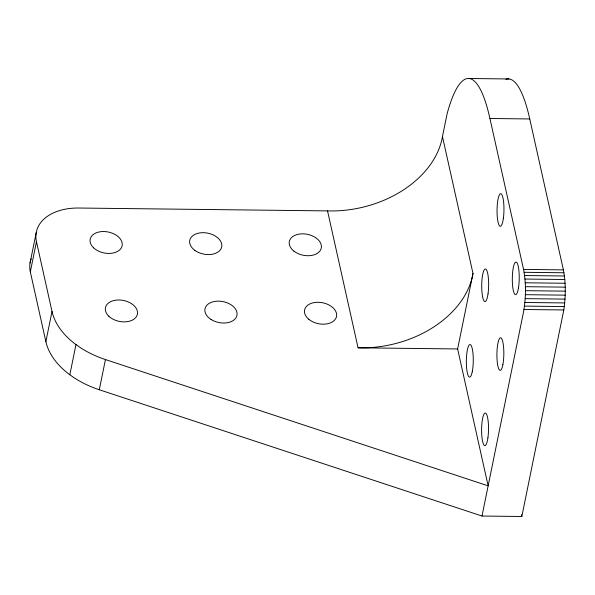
<?xml version="1.0" encoding="UTF-8"?>
<svg xmlns="http://www.w3.org/2000/svg" width="595" height="595" viewBox="0 0 595 595"><rect width="100%" height="100%" fill="white"/><g stroke="black" fill="none" stroke-linecap="round" stroke-linejoin="round"><path stroke-width="0.89" d="M31.193 258.81A50.947 33.357 11.5 0 0 30.323 271.87L45.874 341.642A79.254 51.891 11.5 0 0 68.611 373.861L74.011 377.699A79.254 51.891 11.5 0 0 99.298 389.755L482.002 516.036L523.399 312.568C526.01 298.37 526.218 283.622 523.563 269.416L489.923 118.494A154.432 32.762 -89.3 0 0 447.098 113.838L442.464 136.575L472.988 273.477L457.629 348.953L488.145 485.847L105.441 359.566A79.254 51.891 11.5 0 1 80.154 347.502L74.754 343.672A79.254 51.891 11.5 0 1 52.018 311.453L36.459 241.682A50.947 33.357 11.5 0 1 78.614 208.027L327.54 210.898A99.387 72.099 -12.6 0 0 442.464 136.575M482.002 516.036L521.83 516.497L563.807 309.958C565.733 296.704 565.927 283.056 563.391 269.877L529.751 118.955A154.432 32.762 -89.3 0 0 505.817 79.321M30.04 263.027L36.183 232.838M30.323 271.87L36.459 241.682M45.874 341.642L52.018 311.453M69.846 374.731L75.981 344.542M99.298 389.755L105.441 359.566M469.105 78.503L508.933 78.964M489.923 118.494L529.751 118.955M523.563 269.416L563.391 269.877M524.121 272.302L563.948 272.763M524.589 275.53L564.417 275.991M524.961 279.048L564.789 279.509M525.229 282.789L565.057 283.25M525.378 286.686L565.205 287.147M525.422 290.68L565.25 291.141M525.348 294.689L565.176 295.15M525.169 298.638L564.997 299.099M524.872 302.476L564.7 302.929M524.478 306.113L564.305 306.574M523.979 309.497L563.807 309.958M327.54 210.898L358.056 347.8L457.629 348.953M521.428 514.682L521.83 516.497M472.988 273.477A99.387 72.099 -12.6 0 1 358.056 347.8M503.385 218.261A16.303 3.458 -89.3 0 0 500.707 193.687A16.303 3.458 -89.3 0 0 497.398 218.015A16.303 3.458 -89.3 0 0 503.385 218.261M293.989 251.179A16.303 10.673 11.5 0 0 320.898 249.283A16.303 10.673 11.5 0 0 301.018 233.88A16.303 10.673 11.5 0 0 293.989 251.179M308.79 319.262A16.303 10.673 11.5 0 0 335.982 318.132A16.303 10.673 11.5 0 0 316.904 302.297A16.303 10.673 11.5 0 0 308.79 319.262M211.002 319.418A16.303 10.673 11.5 0 0 236.936 315.462A16.303 10.673 11.5 0 0 215.026 301.368A16.303 10.673 11.5 0 0 211.002 319.418M472.244 371.778A16.303 3.458 -89.3 0 0 470.712 344.892A16.303 3.458 -89.3 0 0 466.458 365.806A16.303 3.458 -89.3 0 0 472.244 371.778M518.483 287.794A16.303 3.458 -89.3 0 0 516.267 262.135A16.303 3.458 -89.3 0 0 512.548 285.169A16.303 3.458 -89.3 0 0 518.483 287.794M194.81 250.331A16.303 10.673 11.5 0 0 221.459 247.788A16.303 10.673 11.5 0 0 200.924 232.779A16.303 10.673 11.5 0 0 194.81 250.331M487.907 437.875A16.303 3.458 -89.3 0 0 485.334 413.019A16.303 3.458 -89.3 0 0 481.928 437.057A16.303 3.458 -89.3 0 0 487.907 437.875M502.879 364.646A16.303 3.458 -89.3 0 0 501.176 338.027A16.303 3.458 -89.3 0 0 497.048 359.492A16.303 3.458 -89.3 0 0 502.879 364.646M488.019 293.885A16.303 3.458 -89.3 0 0 485.468 268.977A16.303 3.458 -89.3 0 0 482.039 292.956A16.303 3.458 -89.3 0 0 488.019 293.885M108.84 316.25A16.303 10.673 11.5 0 0 136.434 316.57A16.303 10.673 11.5 0 0 118.978 299.984A16.303 10.673 11.5 0 0 108.84 316.25M93.586 247.803A16.303 10.673 11.5 0 0 121.179 248.115A16.303 10.673 11.5 0 0 103.716 231.529A16.303 10.673 11.5 0 0 93.586 247.803"/></g></svg>
